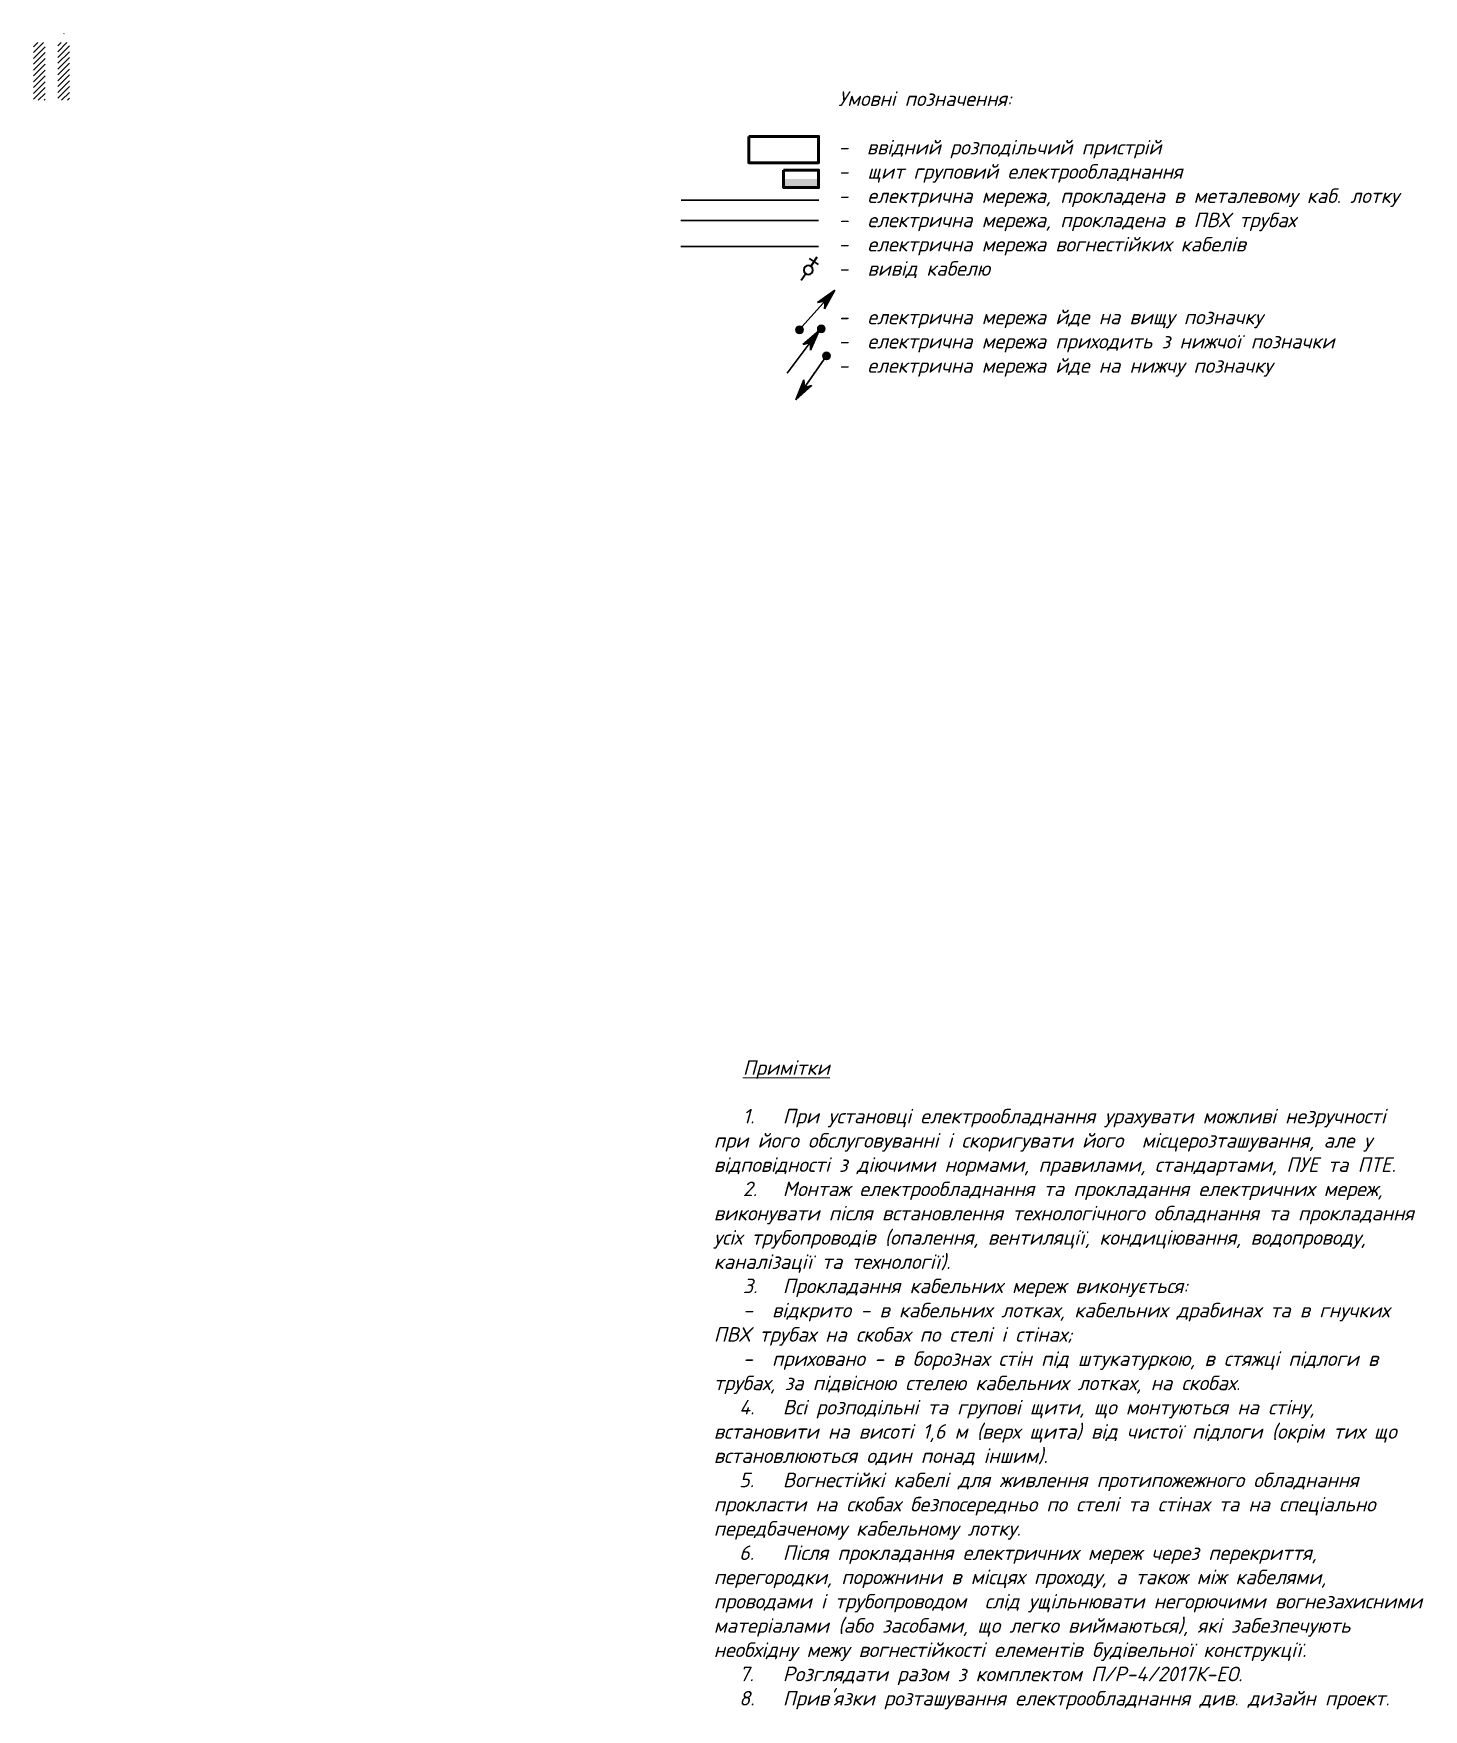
# Model space of a CAD drawing. Header units: millimetres. Extents: x -164867 to 807677, y -316775 to 513985.
# Drawn here: x 476093 to 499982, y 218956 to 247753 of the extents above; entities that cross this region are included whole.
import ezdxf

# ---------------------------------------------------------------- set-up
doc = ezdxf.new("R2010")
doc.units = ezdxf.units.MM
for name, color, linetype, lineweight in [('E_Аварійні мережі', 1, 'Continuous', 30), ('E_В лотку', 5, 'Kabl_in_Lotok', 30), ('E_Обладнання', 84, 'Continuous', 35), ('E_Розп. мережі', 5, 'Continuous', 30), ('E_Щити', 1, 'Continuous', 50)]:
    doc.layers.add(name, color=color, linetype=linetype, lineweight=lineweight)
doc.styles.add('GOST 2.304', font='isocpeui.ttf')
doc.linetypes.add('Kabl_in_Lotok', pattern='A,10,[130,ltypeshp.shx,S=1,R=0,X=0,Y=0],1,[130,ltypeshp.shx,S=1,R=90,X=0,Y=-1],1,[130,ltypeshp.shx,S=1,R=0,X=0,Y=0],10', length=22)

# ---------------------------------------------------------------- blocks, each defined once
blk = doc.blocks.new('электровывод')
at = {"color": 0, "linetype": 'ByBlock', "lineweight": -2}
for p, q in [((-123, 124), (-205, 207)), ((-202, 127), (-125, 204)), ((-59, 60), (0, 0))]:
    blk.add_line(p, q, dxfattribs=at)
blk.add_circle((-91, 92), 44.9, dxfattribs=at)
blk = doc.blocks.new('*U6')
at = {"lineweight": 40}
h = blk.add_hatch(color=0, dxfattribs=at)
h.dxf.hatch_style = 1
h.paths.add_polyline_path([(300, 150), (-300, 150), (-300, 0), (300, 0)])
at = {"color": 0}
blk.add_lwpolyline([(-300, 300), (300, 300), (300, 0), (-300, 0)], close=True, dxfattribs=at)
blk = doc.blocks.new('*U69')
at = {"lineweight": -2}
h = blk.add_hatch(color=256, dxfattribs=at)
edge = h.paths.add_edge_path()
edge.add_arc((0.07, 0), 1.28, 0, 360)
h = blk.add_hatch(color=256, dxfattribs=at)
h.paths.add_polyline_path([(-0.47, -0.71), (-5.33, -6.22), (-2.9, -5.18)])
h.paths.add_polyline_path([(-0.47, -0.71), (-2.9, -5.18), (-2.45, -7.79)])
for p, q in [((-9.24, -16.84), (-0.47, -0.71)), ((-0.47, -0.71), (-5.33, -6.22)), ((-0.47, -0.71), (-5.33, -6.22)), ((-5.33, -6.22), (-2.9, -5.18)), ((-5.33, -6.22), (-2.9, -5.18)), ((-2.9, -5.18), (-2.45, -7.79)), ((-2.9, -5.18), (-2.45, -7.79)), ((-0.47, -0.71), (-2.45, -7.79)), ((-0.47, -0.71), (-2.45, -7.79))]:
    blk.add_line(p, q, dxfattribs=at)
blk.add_circle((0.11, 0), 1.24, dxfattribs=at)
blk = doc.blocks.new('*U68')
at = {"lineweight": -2}
h = blk.add_hatch(color=256, dxfattribs=at)
h.paths.add_polyline_path([(8.77, 16.13), (3.9, 10.61), (6.34, 11.65)])
h.paths.add_polyline_path([(8.77, 16.13), (6.34, 11.65), (6.79, 9.05)])
h = blk.add_hatch(color=256, dxfattribs=at)
edge = h.paths.add_edge_path()
edge.add_arc((0.07, 0), 1.28, 0, 360)
for p, q in [((0, 0), (8.77, 16.13)), ((8.77, 16.13), (3.9, 10.61)), ((3.9, 10.61), (6.34, 11.65)), ((6.34, 11.65), (6.79, 9.05)), ((8.77, 16.13), (6.79, 9.05))]:
    blk.add_line(p, q, dxfattribs=at)
blk.add_circle((0.11, 0), 1.24, dxfattribs=at)
blk = doc.blocks.new('*U18')
at = {"lineweight": -2}
h = blk.add_hatch(color=256, dxfattribs=at)
edge = h.paths.add_edge_path()
edge.add_arc((0.07, 0), 1.28, 0, 360)
h = blk.add_hatch(color=256, dxfattribs=at)
h.paths.add_polyline_path([(8.88, -16.13), (4.02, -10.62), (6.45, -11.65)])
h.paths.add_polyline_path([(8.88, -16.13), (6.45, -11.65), (6.9, -9.05)])
for p, q in [((0.11, 0), (8.88, -16.13)), ((8.88, -16.13), (4.02, -10.62)), ((4.02, -10.62), (6.45, -11.65)), ((6.45, -11.65), (6.9, -9.05)), ((8.88, -16.13), (6.9, -9.05))]:
    blk.add_line(p, q, dxfattribs=at)
blk.add_circle((0.11, 0), 1.24, dxfattribs=at)
blk = doc.blocks.new('*U7')
at = {"color": 0}
blk.add_lwpolyline([(-600, 450), (600, 450), (600, 0), (-600, 0)], close=True, dxfattribs=at)

msp = doc.modelspace()

# ---------------------------------------------------------------- hatches: boundary and pattern name
at = {"ltscale": 10}
h = msp.add_hatch(dxfattribs=at)
h.set_pattern_fill('JIS_WOOD', color=256, scale=100)
h.set_pattern_definition([(45, (181703.34, 419135.025), (-50, 50), [])])
h.paths.add_polyline_path([(476709.01, 247197.61), (476509.01, 247197.61), (476509.01, 246606.97), (476709.01, 246606.97)])
h.paths.add_polyline_path([(476709.01, 247597.61), (476509.01, 247597.61), (476509.01, 247197.61), (476709.01, 247197.61)])
h.paths.add_polyline_path([(476293.01, 247597.61), (476093.01, 247597.61), (476093.01, 247472.41), (476293.01, 247454.89)])
h.paths.add_polyline_path([(476293.01, 247454.89), (476093.01, 247472.41), (476093.01, 247197.61), (476293.01, 247197.61)])
h.paths.add_polyline_path([(476293.01, 247197.61), (476093.01, 247197.61), (476093.01, 246606.97), (476293.01, 246606.97)])
h.paths.add_polyline_path([(476557, 247747.45), (476705.74, 247747.45), (476703.52, 247752.39), (476599.11, 247752.39), (476559.8, 247752.6)])

# ---------------------------------------------------------------- linework, layer by layer
at = {"layer": 'E_Аварійні мережі'}
msp.add_lwpolyline([(489585.79, 244092.15), (487220.21, 244092.15)], dxfattribs=at)
at = {"layer": 'E_В лотку', "ltscale": 100}
msp.add_lwpolyline([(487222.14, 244887.5), (489587.72, 244887.5)], dxfattribs=at)
at = {"layer": 'E_Розп. мережі'}
msp.add_lwpolyline([(489585.79, 244537.59), (487220.21, 244537.59)], dxfattribs=at)

# ---------------------------------------------------------------- block references
at = {"layer": 'E_В лотку', "ltscale": 100}
for name, p, xscale, yscale, zscale, rotation in [('*U68', (489251.97, 242662.69), 50.00000000000004, 50.00000000000004, 50.00000000000004, 346.4569506739439), ('*U69', (489626.91, 242679.21), 50.00000000000004, 50.00000000000004, 50.00000000000004, 351.4569506739427), ('*U18', (489718.77, 242217.97), 50.00000000000003, 50.00000000000003, 50.00000000000003, 296.456950673945)]:
    msp.add_blockref(name, p, dxfattribs=dict(at, xscale=xscale, yscale=yscale, zscale=zscale, rotation=rotation))
at = {"layer": 'E_Обладнання', "xscale": -1.687500000021706, "yscale": 1.687500000021705, "zscale": 1.687500000021704, "rotation": 10.78376077381928}
msp.add_blockref('электровывод', (489288, 243507.96), dxfattribs=at)
at = {"layer": 'E_Щити'}
for name, p in [('*U7', (488984.91, 245533.43)), ('*U6', (489284.91, 245105.57))]:
    msp.add_blockref(name, p, dxfattribs=at)

# ---------------------------------------------------------------- texts
at = {"color": 7, "lineweight": 15, "char_height": 250, "attachment_point": 1, "style": 'GOST 2.304'}
for s, insert, width in [('\\pt500;{\\C256;Умовні позначення:\\P\\P-  ввідний розподільчий пристрій\\P-^Iщит груповий електрообладнання\\P-^Iелектрична мережа, прокладена в металевому каб. лотку\\P-^Iелектрична мережа, прокладена в ПВХ трубах\\P-^Iелектрична мережа вогнестійких кабелів \\P-^Iвивід кабелю\\P\\P-^Iелектрична мережа йде на вищу позначку\\P-^Iелектрична мережа приходить з нижчої позначки\\P-^Iелектрична мережа йде на нижчу позначку}', (489925.19, 246757.85), 18030.5683), ("\\pi500;{\\LПримітки\\P\\pi436.3125;}\\P\\pt1186.3125;1.^IПри установці електрообладнання урахувати можливі незручності при його обслуговуванні і скоригувати його  місцерозташування, але у відповідності з діючими нормами, правилами, стандартами, ПУЕ та ПТЕ.\\P2.^IМонтаж електрообладнання та прокладання електричних мереж, виконувати після встановлення технологічного обладнання та прокладання усіх трубопроводів (опалення, вентиляції, кондиціювання, водопроводу, каналізації та технології){\\fISOCPEUR|b0|i1|c238|p34;.\\P}3.^IПрокладання кабельних мереж виконується:\\P\\pi500,tz;-^Iвідкрито - в кабельних лотках, кабельних драбинах та в гнучких ПВХ трубах на скобах по стелі і стінах;\\P-^Iприховано - в борознах стін під штукатуркою, в стяжці підлоги в трубах, за підвісною стелею кабельних лотках, на скобах.\\P\\pi436.3125,t1186.3125;4.^IВсі розподільні та групові щити, що монтуються на стіну, встановити на висоті 1,6 м (верх щита) від чистої підлоги (окрім тих що встановлюються один понад іншим).\\P5.^IВогнестійкі кабелі для живлення протипожежного обладнання прокласти на скобах безпосередньо по стелі та стінах та на спеціально передбаченому кабельному лотку.\\P6.^IПісля прокладання електричних мереж через перекриття, перегородки, порожнини в місцях проходу, а також між кабелями, проводами і трубопроводом  слід ущільнювати негорючими вогнезахисними матеріалами (або засобами, що легко виймаються), які забезпечують необхідну межу вогнестійкості елементів будівельної конструкції.\\P7.^IРозглядати разом з комплектом{\\C256; П/Р-4/2017К-ЕО.}\\P8.^IПрив'язки розташування електрообладнання див. дизайн проект.", (487784.3, 230109.9), 12232.6624)]:
    msp.add_mtext(s, dxfattribs=dict(at, insert=insert, width=width))

doc.saveas('drawing.dxf')
